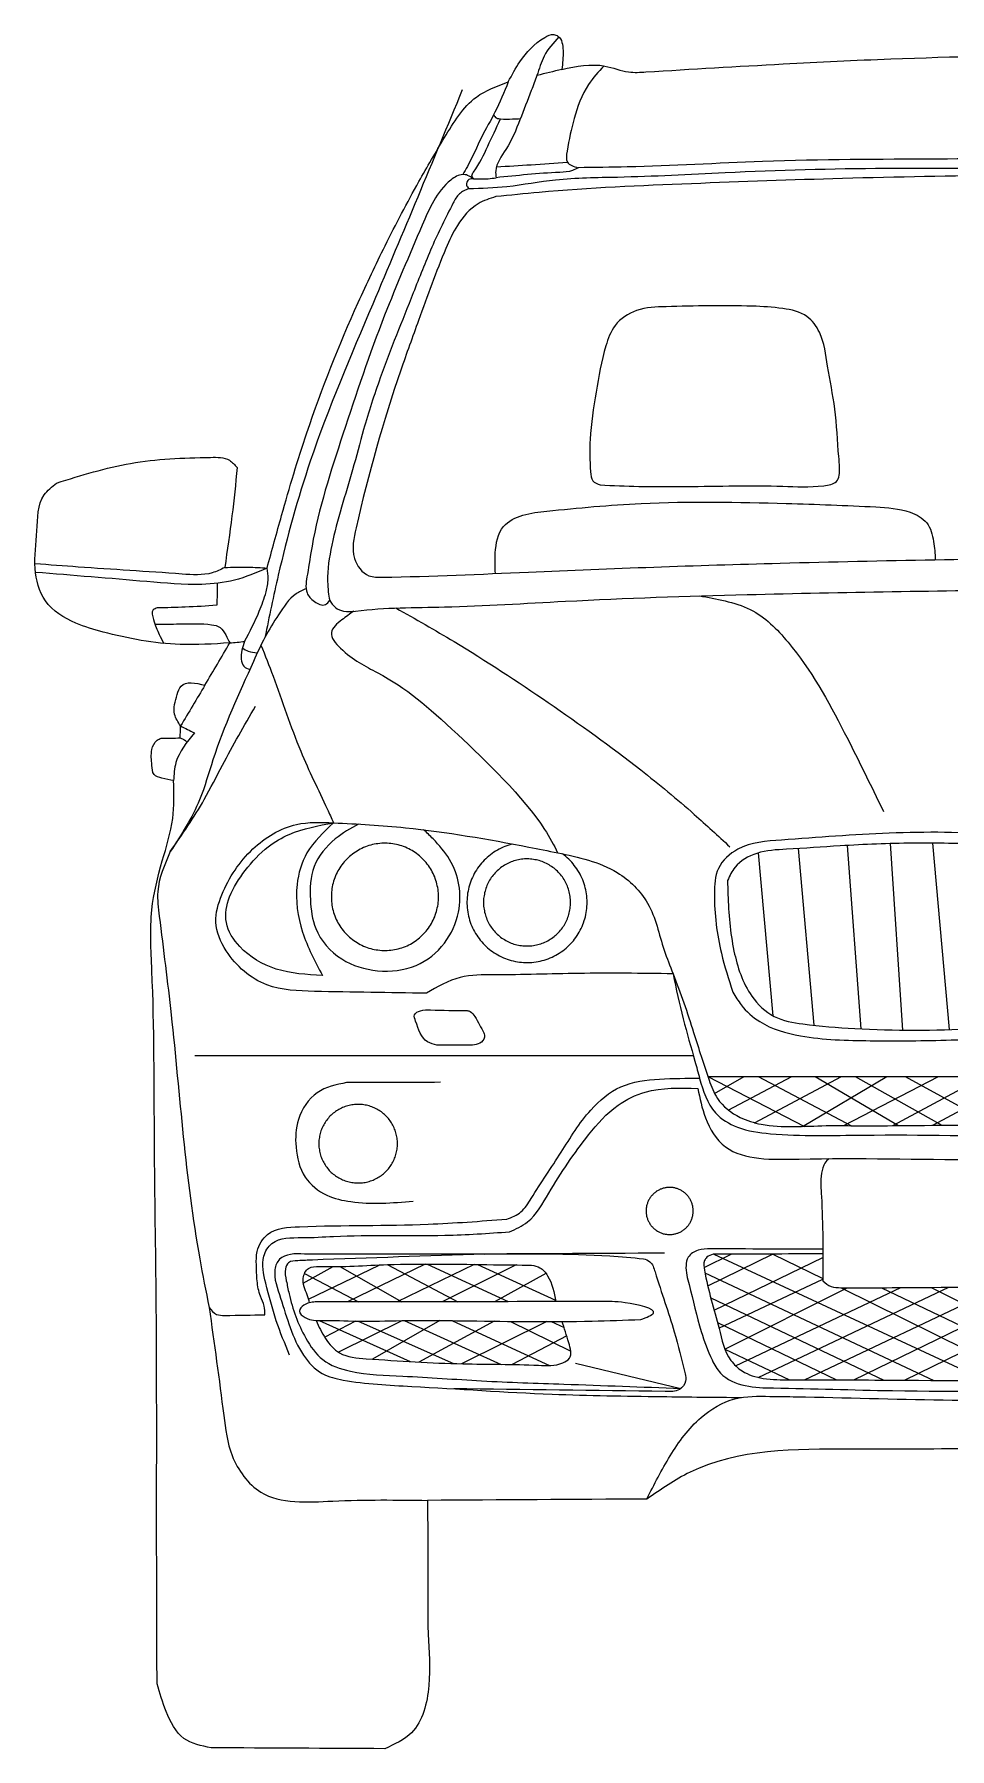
# Model space of a CAD drawing. Header units: millimetres. Extents: x -13123 to 16075, y -1 to 10560.
# Drawn here: x 5867 to 6799, y -1 to 1746 of the extents above; entities that cross this region are included whole.
import ezdxf

# ---------------------------------------------------------------- set-up
doc = ezdxf.new("R2010")
doc.units = ezdxf.units.MM
doc.header["$MEASUREMENT"] = 0
doc.layers.add('inner', color=180, linetype='Continuous')
doc.layers.add('outer', color=200, linetype='Continuous')

msp = doc.modelspace()

# ---------------------------------------------------------------- linework, layer by layer
at = {"layer": 'inner'}
for points in [[(6278.5, 867.2), (6278.5, 869), (6278.4, 870.9), (6278.2, 872.8), (6278, 874.7), (6277.7, 876.6), (6277.3, 878.4), (6276.9, 880.3), (6276.4, 882.1), (6275.8, 883.9), (6275.2, 885.7), (6274.6, 887.5), (6273.8, 889.3), (6273, 891), (6272.2, 892.7), (6271.3, 894.3), (6270.3, 896), (6269.3, 897.5), (6268.2, 899.1), (6267, 900.6), (6265.9, 902.1), (6264.6, 903.5), (6263.3, 904.9), (6262, 906.3), (6260.6, 907.6), (6259.2, 908.8), (6257.7, 910), (6256.2, 911.2), (6254.7, 912.3), (6253.1, 913.3), (6251.5, 914.3), (6249.8, 915.2), (6248.1, 916.1), (6246.4, 916.9), (6244.7, 917.7), (6242.9, 918.4), (6241.1, 919), (6239.3, 919.5), (6237.5, 920.1), (6235.6, 920.5), (6233.8, 920.9), (6231.9, 921.2), (6230, 921.4), (6228.1, 921.6), (6226.2, 921.7), (6224.3, 921.8), (6222.5, 921.8), (6220.6, 921.7), (6218.7, 921.5), (6216.8, 921.3), (6214.9, 921), (6213, 920.7), (6211.2, 920.3), (6209.4, 919.8), (6207.5, 919.3), (6205.7, 918.7), (6204, 918), (6202.2, 917.3), (6200.5, 916.5), (6198.8, 915.7), (6197.1, 914.8), (6195.5, 913.8), (6193.9, 912.8), (6192.3, 911.7), (6190.8, 910.6), (6189.3, 909.4), (6187.8, 908.2), (6186.4, 906.9), (6185.1, 905.6), (6183.8, 904.2), (6182.5, 902.8), (6181.3, 901.4), (6180.1, 899.9), (6179, 898.3), (6178, 896.8), (6177, 895.1), (6176, 893.5), (6175.1, 891.8), (6174.3, 890.1), (6173.6, 888.4), (6172.8, 886.6), (6172.2, 884.8), (6171.6, 883), (6171.1, 881.2), (6170.6, 879.4), (6170.2, 877.5), (6169.9, 875.7), (6169.7, 873.8), (6169.5, 871.9), (6169.3, 870), (6169.3, 868.1), (6169.3, 866.2), (6169.3, 864.3), (6169.5, 862.4), (6169.7, 860.5), (6169.9, 858.7), (6170.2, 856.8), (6170.6, 854.9), (6171.1, 853.1), (6171.6, 851.3), (6172.2, 849.5), (6172.8, 847.7), (6173.6, 845.9), (6174.3, 844.2), (6175.1, 842.5), (6176, 840.8), (6177, 839.2), (6178, 837.6), (6179, 836), (6180.1, 834.4), (6181.3, 832.9), (6182.5, 831.5), (6183.8, 830.1), (6185.1, 828.7), (6186.4, 827.4), (6187.8, 826.1), (6189.3, 824.9), (6190.8, 823.7), (6192.3, 822.6), (6193.9, 821.5), (6195.5, 820.5), (6197.1, 819.5), (6198.8, 818.6), (6200.5, 817.8), (6202.2, 817), (6204, 816.3), (6205.7, 815.6), (6207.5, 815), (6209.4, 814.5), (6211.2, 814), (6213, 813.6), (6214.9, 813.3), (6216.8, 813), (6218.7, 812.8), (6220.6, 812.6), (6222.5, 812.6), (6224.3, 812.5), (6226.2, 812.6), (6228.1, 812.7), (6230, 812.9), (6231.9, 813.1), (6233.8, 813.4), (6235.6, 813.8), (6237.5, 814.3), (6239.3, 814.8), (6241.1, 815.3), (6242.9, 816), (6244.7, 816.6), (6246.4, 817.4), (6248.1, 818.2), (6249.8, 819.1), (6251.5, 820), (6253.1, 821), (6254.7, 822), (6256.2, 823.1), (6257.7, 824.3), (6259.2, 825.5), (6260.6, 826.7), (6262, 828), (6263.3, 829.4), (6264.6, 830.8), (6265.9, 832.2), (6267, 833.7), (6268.2, 835.2), (6269.3, 836.8), (6270.3, 838.4), (6271.3, 840), (6272.2, 841.6), (6273, 843.3), (6273.8, 845.1), (6274.6, 846.8), (6275.2, 848.6), (6275.8, 850.4), (6276.4, 852.2), (6276.9, 854), (6277.3, 855.9), (6277.7, 857.7), (6278, 859.6), (6278.2, 861.5), (6278.4, 863.4), (6278.5, 865.3)], [(6413, 861.4), (6413, 863), (6412.9, 864.5), (6412.8, 866), (6412.6, 867.6), (6412.4, 869.1), (6412.1, 870.6), (6411.7, 872.1), (6411.3, 873.6), (6410.9, 875.1), (6410.4, 876.5), (6409.9, 878), (6409.3, 879.4), (6408.6, 880.8), (6407.9, 882.1), (6407.2, 883.5), (6406.4, 884.8), (6405.5, 886.1), (6404.7, 887.4), (6403.7, 888.6), (6402.8, 889.8), (6401.8, 891), (6400.7, 892.1), (6399.6, 893.2), (6398.5, 894.2), (6397.4, 895.3), (6396.2, 896.2), (6395, 897.2), (6393.7, 898.1), (6392.4, 898.9), (6391.1, 899.7), (6389.8, 900.5), (6388.4, 901.2), (6387, 901.8), (6385.6, 902.4), (6384.2, 903), (6382.7, 903.5), (6381.2, 904), (6379.7, 904.4), (6378.3, 904.7), (6376.7, 905), (6375.2, 905.3), (6373.7, 905.5), (6372.2, 905.6), (6370.6, 905.7), (6369.1, 905.8), (6367.6, 905.8), (6366, 905.7), (6364.5, 905.6), (6363, 905.4), (6361.4, 905.2), (6359.9, 904.9), (6358.4, 904.6), (6356.9, 904.2), (6355.4, 903.7), (6354, 903.3), (6352.5, 902.7), (6351.1, 902.1), (6349.7, 901.5), (6348.3, 900.8), (6347, 900.1), (6345.7, 899.3), (6344.4, 898.5), (6343.1, 897.6), (6341.8, 896.7), (6340.6, 895.7), (6339.5, 894.8), (6338.3, 893.7), (6337.2, 892.6), (6336.2, 891.5), (6335.1, 890.4), (6334.1, 889.2), (6333.2, 888), (6332.3, 886.7), (6331.4, 885.5), (6330.6, 884.2), (6329.9, 882.8), (6329.2, 881.5), (6328.5, 880.1), (6327.9, 878.7), (6327.3, 877.2), (6326.8, 875.8), (6326.3, 874.3), (6325.9, 872.8), (6325.5, 871.3), (6325.2, 869.8), (6324.9, 868.3), (6324.7, 866.8), (6324.5, 865.3), (6324.4, 863.7), (6324.4, 862.2), (6324.4, 860.7), (6324.4, 859.1), (6324.5, 857.6), (6324.7, 856.1), (6324.9, 854.5), (6325.2, 853), (6325.5, 851.5), (6325.9, 850), (6326.3, 848.5), (6326.8, 847.1), (6327.3, 845.6), (6327.9, 844.2), (6328.5, 842.8), (6329.2, 841.4), (6329.9, 840), (6330.6, 838.7), (6331.4, 837.4), (6332.3, 836.1), (6333.2, 834.9), (6334.1, 833.7), (6335.1, 832.5), (6336.2, 831.3), (6337.2, 830.2), (6338.3, 829.1), (6339.5, 828.1), (6340.6, 827.1), (6341.8, 826.2), (6343.1, 825.2), (6344.4, 824.4), (6345.7, 823.6), (6347, 822.8), (6348.3, 822), (6349.7, 821.4), (6351.1, 820.7), (6352.5, 820.1), (6354, 819.6), (6355.4, 819.1), (6356.9, 818.7), (6358.4, 818.3), (6359.9, 818), (6361.4, 817.7), (6363, 817.5), (6364.5, 817.3), (6366, 817.2), (6367.6, 817.1), (6369.1, 817.1), (6370.6, 817.1), (6372.2, 817.2), (6373.7, 817.4), (6375.2, 817.6), (6376.7, 817.8), (6378.3, 818.1), (6379.7, 818.5), (6381.2, 818.9), (6382.7, 819.4), (6384.2, 819.9), (6385.6, 820.4), (6387, 821), (6388.4, 821.7), (6389.8, 822.4), (6391.1, 823.2), (6392.4, 824), (6393.7, 824.8), (6395, 825.7), (6396.2, 826.6), (6397.4, 827.6), (6398.5, 828.6), (6399.6, 829.7), (6400.7, 830.8), (6401.8, 831.9), (6402.8, 833.1), (6403.7, 834.3), (6404.7, 835.5), (6405.5, 836.8), (6406.4, 838), (6407.2, 839.4), (6407.9, 840.7), (6408.6, 842.1), (6409.3, 843.5), (6409.9, 844.9), (6410.4, 846.3), (6410.9, 847.8), (6411.3, 849.3), (6411.7, 850.8), (6412.1, 852.3), (6412.4, 853.8), (6412.6, 855.3), (6412.8, 856.8), (6412.9, 858.4), (6413, 859.9)], [(6236.7, 615.7), (6236.6, 617.1), (6236.6, 618.5), (6236.4, 619.9), (6236.3, 621.2), (6236.1, 622.6), (6235.8, 624), (6235.5, 625.3), (6235.1, 626.7), (6234.7, 628), (6234.3, 629.3), (6233.8, 630.6), (6233.2, 631.9), (6232.7, 633.2), (6232, 634.4), (6231.4, 635.6), (6230.6, 636.8), (6229.9, 638), (6229.1, 639.1), (6228.3, 640.2), (6227.4, 641.3), (6226.5, 642.4), (6225.5, 643.4), (6224.6, 644.4), (6223.6, 645.3), (6222.5, 646.2), (6221.4, 647.1), (6220.3, 648), (6219.2, 648.8), (6218, 649.5), (6216.8, 650.3), (6215.6, 650.9), (6214.4, 651.6), (6213.1, 652.2), (6211.9, 652.7), (6210.6, 653.2), (6209.3, 653.7), (6207.9, 654.1), (6206.6, 654.5), (6205.2, 654.8), (6203.9, 655.1), (6202.5, 655.3), (6201.1, 655.5), (6199.7, 655.6), (6198.4, 655.7), (6197, 655.7), (6195.6, 655.7), (6194.2, 655.7), (6192.8, 655.6), (6191.4, 655.4), (6190.1, 655.2), (6188.7, 654.9), (6187.3, 654.6), (6186, 654.3), (6184.6, 653.9), (6183.3, 653.5), (6182, 653), (6180.7, 652.5), (6179.5, 651.9), (6178.2, 651.3), (6177, 650.6), (6175.8, 649.9), (6174.6, 649.2), (6173.5, 648.4), (6172.4, 647.6), (6171.3, 646.7), (6170.2, 645.8), (6169.2, 644.9), (6168.2, 643.9), (6167.2, 642.9), (6166.3, 641.8), (6165.4, 640.8), (6164.6, 639.7), (6163.7, 638.6), (6163, 637.4), (6162.2, 636.2), (6161.5, 635), (6160.9, 633.8), (6160.3, 632.5), (6159.7, 631.3), (6159.2, 630), (6158.7, 628.7), (6158.3, 627.3), (6157.9, 626), (6157.6, 624.7), (6157.3, 623.3), (6157.1, 621.9), (6156.9, 620.5), (6156.7, 619.2), (6156.6, 617.8), (6156.6, 616.4), (6156.6, 615), (6156.6, 613.6), (6156.7, 612.2), (6156.9, 610.8), (6157.1, 609.5), (6157.3, 608.1), (6157.6, 606.7), (6157.9, 605.4), (6158.3, 604.1), (6158.7, 602.7), (6159.2, 601.4), (6159.7, 600.1), (6160.3, 598.9), (6160.9, 597.6), (6161.5, 596.4), (6162.2, 595.2), (6163, 594), (6163.7, 592.8), (6164.6, 591.7), (6165.4, 590.6), (6166.3, 589.5), (6167.2, 588.5), (6168.2, 587.5), (6169.2, 586.5), (6170.2, 585.6), (6171.3, 584.7), (6172.4, 583.8), (6173.5, 583), (6174.6, 582.2), (6175.8, 581.5), (6177, 580.8), (6178.2, 580.1), (6179.5, 579.5), (6180.7, 578.9), (6182, 578.4), (6183.3, 577.9), (6184.6, 577.5), (6186, 577.1), (6187.3, 576.8), (6188.7, 576.5), (6190.1, 576.2), (6191.4, 576), (6192.8, 575.8), (6194.2, 575.7), (6195.6, 575.7), (6197, 575.7), (6198.4, 575.7), (6199.7, 575.8), (6201.1, 575.9), (6202.5, 576.1), (6203.9, 576.3), (6205.2, 576.6), (6206.6, 576.9), (6207.9, 577.3), (6209.3, 577.7), (6210.6, 578.2), (6211.9, 578.7), (6213.1, 579.2), (6214.4, 579.8), (6215.6, 580.5), (6216.8, 581.1), (6218, 581.9), (6219.2, 582.6), (6220.3, 583.4), (6221.4, 584.3), (6222.5, 585.1), (6223.6, 586.1), (6224.6, 587), (6225.5, 588), (6226.5, 589), (6227.4, 590.1), (6228.3, 591.2), (6229.1, 592.3), (6229.9, 593.4), (6230.6, 594.6), (6231.4, 595.8), (6232, 597), (6232.7, 598.2), (6233.2, 599.5), (6233.8, 600.8), (6234.3, 602.1), (6234.7, 603.4), (6235.1, 604.7), (6235.5, 606.1), (6235.8, 607.4), (6236.1, 608.8), (6236.3, 610.2), (6236.4, 611.5), (6236.6, 612.9), (6236.6, 614.3)], [(6538, 547.1), (6538, 548), (6538, 548.8), (6537.9, 549.6), (6537.8, 550.5), (6537.7, 551.3), (6537.5, 552.1), (6537.3, 552.9), (6537.1, 553.7), (6536.9, 554.5), (6536.6, 555.3), (6536.3, 556.1), (6536, 556.9), (6535.6, 557.6), (6535.2, 558.4), (6534.8, 559.1), (6534.4, 559.8), (6534, 560.5), (6533.5, 561.2), (6533, 561.9), (6532.5, 562.5), (6531.9, 563.1), (6531.4, 563.7), (6530.8, 564.3), (6530.2, 564.9), (6529.5, 565.5), (6528.9, 566), (6528.2, 566.5), (6527.5, 567), (6526.9, 567.4), (6526.1, 567.9), (6525.4, 568.3), (6524.7, 568.7), (6523.9, 569), (6523.2, 569.3), (6522.4, 569.6), (6521.6, 569.9), (6520.8, 570.2), (6520, 570.4), (6519.2, 570.6), (6518.4, 570.7), (6517.5, 570.9), (6516.7, 571), (6515.9, 571.1), (6515.1, 571.1), (6514.2, 571.1), (6513.4, 571.1), (6512.6, 571.1), (6511.7, 571), (6510.9, 570.9), (6510.1, 570.8), (6509.3, 570.7), (6508.4, 570.5), (6507.6, 570.3), (6506.8, 570), (6506.1, 569.8), (6505.3, 569.5), (6504.5, 569.2), (6503.7, 568.8), (6503, 568.5), (6502.3, 568.1), (6501.5, 567.6), (6500.8, 567.2), (6500.2, 566.7), (6499.5, 566.2), (6498.8, 565.7), (6498.2, 565.2), (6497.6, 564.6), (6497, 564), (6496.4, 563.4), (6495.8, 562.8), (6495.3, 562.2), (6494.8, 561.5), (6494.3, 560.8), (6493.9, 560.2), (6493.4, 559.4), (6493, 558.7), (6492.6, 558), (6492.2, 557.2), (6491.9, 556.5), (6491.6, 555.7), (6491.3, 554.9), (6491.1, 554.1), (6490.8, 553.3), (6490.6, 552.5), (6490.5, 551.7), (6490.3, 550.9), (6490.2, 550.1), (6490.1, 549.2), (6490.1, 548.4), (6490, 547.6), (6490, 546.7), (6490.1, 545.9), (6490.1, 545.1), (6490.2, 544.2), (6490.3, 543.4), (6490.5, 542.6), (6490.6, 541.8), (6490.8, 541), (6491.1, 540.2), (6491.3, 539.4), (6491.6, 538.6), (6491.9, 537.8), (6492.2, 537.1), (6492.6, 536.3), (6493, 535.6), (6493.4, 534.9), (6493.9, 534.1), (6494.3, 533.5), (6494.8, 532.8), (6495.3, 532.1), (6495.8, 531.5), (6496.4, 530.9), (6497, 530.3), (6497.6, 529.7), (6498.2, 529.1), (6498.8, 528.6), (6499.5, 528.1), (6500.2, 527.6), (6500.8, 527.1), (6501.5, 526.6), (6502.3, 526.2), (6503, 525.8), (6503.7, 525.5), (6504.5, 525.1), (6505.3, 524.8), (6506.1, 524.5), (6506.8, 524.2), (6507.6, 524), (6508.4, 523.8), (6509.3, 523.6), (6510.1, 523.5), (6510.9, 523.4), (6511.7, 523.3), (6512.6, 523.2), (6513.4, 523.2), (6514.2, 523.2), (6515.1, 523.2), (6515.9, 523.2), (6516.7, 523.3), (6517.5, 523.4), (6518.4, 523.5), (6519.2, 523.7), (6520, 523.9), (6520.8, 524.1), (6521.6, 524.4), (6522.4, 524.7), (6523.2, 525), (6523.9, 525.3), (6524.7, 525.6), (6525.4, 526), (6526.1, 526.4), (6526.9, 526.9), (6527.5, 527.3), (6528.2, 527.8), (6528.9, 528.3), (6529.5, 528.8), (6530.2, 529.4), (6530.8, 530), (6531.4, 530.6), (6531.9, 531.2), (6532.5, 531.8), (6533, 532.4), (6533.5, 533.1), (6534, 533.8), (6534.4, 534.5), (6534.8, 535.2), (6535.2, 535.9), (6535.6, 536.7), (6536, 537.4), (6536.3, 538.2), (6536.6, 539), (6536.9, 539.8), (6537.1, 540.6), (6537.3, 541.4), (6537.5, 542.2), (6537.7, 543), (6537.8, 543.8), (6537.9, 544.7), (6538, 545.5), (6538, 546.3)]]:
    msp.add_lwpolyline(points, close=True, dxfattribs=at)
for points in [[(6354.3, 920.9), (6352.3, 920.4), (6350.2, 919.8), (6348.2, 919.1), (6346.2, 918.4), (6344.3, 917.6), (6342.3, 916.7), (6340.4, 915.7), (6338.6, 914.7), (6336.7, 913.6), (6334.9, 912.5), (6333.2, 911.3), (6331.5, 910), (6329.8, 908.7), (6328.2, 907.3), (6326.6, 905.9), (6325.1, 904.4), (6323.6, 902.9), (6322.2, 901.3), (6320.9, 899.6), (6319.6, 897.9), (6318.3, 896.2), (6317.2, 894.4), (6316, 892.6), (6315, 890.8), (6314, 888.9), (6313.1, 887), (6312.2, 885), (6311.4, 883.1), (6310.7, 881.1), (6310.1, 879), (6309.5, 877), (6309, 874.9), (6308.6, 872.9), (6308.2, 870.8), (6307.9, 868.7), (6307.7, 866.5), (6307.6, 864.4), (6307.5, 862.3), (6307.5, 860.2), (6307.6, 858), (6307.7, 855.9), (6308, 853.8), (6308.3, 851.7), (6308.6, 849.6), (6309.1, 847.5), (6309.6, 845.5), (6310.2, 843.4), (6310.9, 841.4), (6311.6, 839.4), (6312.4, 837.4), (6313.3, 835.5), (6314.2, 833.6), (6315.2, 831.7), (6316.2, 829.9), (6317.4, 828.1), (6318.6, 826.3), (6319.8, 824.6), (6321.1, 822.9), (6322.5, 821.3), (6323.9, 819.7), (6325.4, 818.2), (6326.9, 816.7), (6328.5, 815.3), (6330.1, 813.9), (6331.8, 812.6), (6333.5, 811.3), (6335.3, 810.2), (6337.1, 809), (6338.9, 808), (6340.8, 807), (6342.7, 806), (6344.6, 805.1), (6346.6, 804.3), (6348.6, 803.6), (6350.6, 803), (6352.7, 802.4), (6354.7, 801.8), (6356.8, 801.4), (6358.9, 801), (6361, 800.7), (6363.1, 800.5), (6365.2, 800.3), (6367.3, 800.2), (6369.5, 800.2), (6371.6, 800.3), (6373.7, 800.4), (6375.8, 800.6), (6377.9, 800.9), (6380, 801.3), (6382.1, 801.7), (6384.2, 802.2), (6386.2, 802.8), (6388.2, 803.4), (6390.3, 804.1), (6392.2, 804.9), (6394.2, 805.8), (6396.1, 806.7), (6398, 807.7), (6399.8, 808.7), (6401.6, 809.8), (6403.4, 811), (6405.1, 812.2), (6406.8, 813.5), (6408.5, 814.9), (6410.1, 816.3), (6411.6, 817.8), (6413.1, 819.3), (6414.5, 820.8), (6415.9, 822.5), (6417.2, 824.1), (6418.5, 825.8), (6419.7, 827.6), (6420.9, 829.4), (6421.9, 831.2), (6423, 833.1), (6423.9, 835), (6424.8, 836.9), (6425.6, 838.9), (6426.4, 840.8), (6427, 842.9), (6427.6, 844.9), (6428.2, 846.9), (6428.7, 849), (6429, 851.1), (6429.4, 853.2), (6429.6, 855.3), (6429.8, 857.4), (6429.9, 859.6), (6429.9, 861.7), (6429.9, 863.8), (6429.8, 865.9), (6429.6, 868.1), (6429.3, 870.2), (6429, 872.3), (6428.5, 874.3), (6428.1, 876.4), (6427.5, 878.5), (6426.9, 880.5), (6426.2, 882.5), (6425.4, 884.5), (6424.6, 886.4), (6423.7, 888.4), (6422.7, 890.3), (6421.7, 892.1), (6420.6, 893.9), (6419.4, 895.7), (6418.2, 897.5), (6416.9, 899.2), (6415.6, 900.8), (6414.2, 902.4), (6412.7, 904), (6411.2, 905.5), (6409.7, 906.9), (6408.1, 908.3), (6406.4, 909.6), (6404.7, 910.9)], [(6603.4, 922.4), (6603.4, 922.4)], [(6604.3, 911.9), (6619.3, 746)], [(6645.1, 916.4), (6660.9, 736.3)], [(6695.1, 919.5), (6708.8, 732.7)], [(6738.6, 921.4), (6751.3, 731.4)], [(6782, 921.8), (6798.9, 732)], [(6030.3, 705.4), (6538.3, 705.4)], [(6552.9, 684.3), (6651.5, 633.3)], [(6552.9, 684.3), (6941.3, 684.3)], [(6559.8, 666.8), (6590, 684.3)], [(6573.8, 650), (6638.6, 684.3)], [(6600.6, 637), (6689.1, 684.3)], [(6604.3, 684.3), (6699.3, 634)], [(6649.5, 633.3), (6735.4, 684.3)], [(6662.3, 684.3), (6747.4, 634.1)], [(6691.7, 634.1), (6787.9, 684.3)], [(6703.2, 684.3), (6791.4, 634.5)], [(6741.5, 634.1), (6834.5, 684.3)], [(6753.9, 684.3), (6843.9, 634.8)], [(6782.2, 634.4), (6874.9, 684.3)], [(6140.7, 473.7), (6171, 490.5)], [(6146.1, 457.4), (6218.1, 492.1)], [(6177.9, 490.6), (6241.2, 454.7)], [(6265, 493.1), (6185.9, 454.6)], [(6226.7, 492.4), (6298.3, 454.7)], [(6314.7, 492.7), (6236.2, 454.7)], [(6267.1, 493.1), (6349.5, 454.8)], [(6357.6, 492.2), (6282.3, 454.7)], [(6318.4, 492.7), (6397.8, 456.4)], [(6549.1, 489.7), (6576.7, 503.3)], [(6552.8, 471), (6619, 503.3)], [(6558.9, 503.2), (6836.2, 374.4)], [(6559.4, 446.1), (6670.2, 499.8)], [(6619.3, 503.3), (6670.1, 478.2)], [(6142, 483.5), (6197.1, 454.7)], [(6388, 483.6), (6336.3, 454.8)], [(6550, 484.1), (6783.1, 374.6)], [(6564.3, 427.7), (6670.1, 477.6)], [(6555.9, 458.7), (6732.2, 374.9)], [(6570.4, 406.3), (6694.8, 468.9)], [(6581.2, 389.4), (6749.7, 469.1)], [(6604.4, 377.6), (6798.7, 469.4)], [(6651.6, 375.3), (6850.9, 469.5)], [(6688.7, 469), (6880.3, 374.2)], [(6701.8, 375.1), (6896, 469.4)], [(6730, 468.9), (6928.5, 374.2)], [(6753.2, 374.8), (6941.3, 466.4)], [(6780.6, 469.3), (6941.3, 388.9)], [(6157, 435.7), (6249.6, 393.7)], [(6193.9, 435), (6162.5, 418.5)], [(6241.2, 435.4), (6176.5, 403.3)], [(6196.5, 435), (6293.8, 391.7)], [(6279.7, 435.5), (6211.3, 396.2)], [(6243.6, 435.5), (6342.5, 390.9)], [(6335.2, 434.9), (6258.5, 393.2)], [(6292.8, 435.4), (6391.7, 389.7)], [(6389, 434.5), (6301.8, 391.5)], [(6351.8, 434.7), (6413.2, 404.5)], [(6409.1, 419.8), (6353.7, 390.8)], [(6393.2, 434.5), (6406.5, 428.3)], [(6562.9, 433.4), (6684.2, 375.2)], [(6570.4, 406.4), (6636, 375.3)], [(6418, 392.2), (6525.5, 366.4)]]:
    msp.add_lwpolyline(points, dxfattribs=at)
for points, knots in [([(6401.2, 1743.1), (6395.4, 1737.1), (6385.2, 1725.5), (6379.7, 1705.2), (6371.1, 1683.8), (6361.5, 1658.2), (6350.2, 1631), (6335.8, 1612.6), (6336.8, 1602), (6337.1, 1599.7)], [5.928672, 5.928672, 5.928672, 5.928672, 30.553969, 51.664532, 67.960877, 99.985652, 133.374823, 157.648487, 164.660049, 164.660049, 164.660049, 164.660049]), ([(6447.2, 1713.6), (6441.6, 1707.6), (6427.2, 1692.3), (6416.1, 1660.5), (6410.9, 1635.7), (6407.5, 1613.6), (6416.2, 1611.2), (6420.7, 1609.9)], [0, 0, 0, 0, 24.839273, 62.519304, 96.461026, 107.631759, 119.858779, 119.858779, 119.858779, 119.858779]), ([(6349.6, 1697.3), (6345.3, 1686.8), (6337.5, 1667.6), (6321.1, 1640.1), (6312.1, 1618), (6304.8, 1605.7), (6303.2, 1603)], [0, 0, 0, 0, 33.845725, 62.306495, 95.704172, 105.229881, 105.229881, 105.229881, 105.229881]), ([(6302.7, 1689.1), (6272.5, 1616.4), (6220.3, 1490.6), (6150.3, 1328.4), (6118.5, 1213.1), (6106, 1152.6), (6101.6, 1131.5)], [0, 0, 0, 0, 236.420414, 408.639509, 529.295878, 594.097389, 594.097389, 594.097389, 594.097389]), ([(6314.1, 1598.7), (6313.4, 1599.8), (6311.7, 1602), (6320.2, 1613.3), (6328.6, 1631.6), (6337.3, 1650.2), (6341.7, 1659.6)], [0, 0, 0, 0, 3.43032, 7.464642, 37.388118, 68.174072, 68.174072, 68.174072, 68.174072]), ([(6334.7, 1663.9), (6335.3, 1662.4), (6337, 1660.2), (6344.5, 1659.1), (6352.5, 1659.5), (6359.2, 1659.8), (6362, 1659.9)], [7.398991, 7.398991, 7.398991, 7.398991, 12.244038, 16.565654, 28.658359, 36.839945, 36.839945, 36.839945, 36.839945]), ([(6309.4, 1588.7), (6322.4, 1589.1), (6352, 1590.1), (6402, 1599.9), (6476.6, 1600), (6588.4, 1606.5), (6730.3, 1610.5), (6835.6, 1609.2), (6886.4, 1608.6)], [0, 0, 0, 0, 38.994457, 88.89938, 152.196925, 262.048319, 425.274496, 577.788862, 577.788862, 577.788862, 577.788862]), ([(6420.7, 1609.9), (6418.9, 1608.9), (6413.2, 1605.6), (6384.2, 1604.6), (6358.5, 1601.9), (6337.1, 1599.7)], [0, 0, 0, 0, 6.336205, 19.595037, 84.715467, 84.715467, 84.715467, 84.715467]), ([(6337.5, 1610.9), (6349.3, 1611.5), (6373.4, 1612.9), (6397.5, 1614.6), (6409.8, 1615.6)], [7.22736, 7.22736, 7.22736, 7.22736, 42.668513, 79.675957, 79.675957, 79.675957, 79.675957]), ([(6941.3, 1619.6), (6890.1, 1619.3), (6779.2, 1618.5), (6622.3, 1618.2), (6500.1, 1610.7), (6437.5, 1610.1), (6420.7, 1609.9)], [10.271212, 10.271212, 10.271212, 10.271212, 163.927856, 342.962835, 480.853024, 531.002412, 531.002412, 531.002412, 531.002412]), ([(6314.1, 1598.7), (6312.2, 1600), (6308.9, 1602.3), (6300.4, 1603.8), (6278.1, 1589.6), (6255.9, 1537), (6218.6, 1451.3), (6182.1, 1342.2), (6153.2, 1253.1), (6145.8, 1199.7), (6141.6, 1178.2), (6151.1, 1167.5), (6162.4, 1162.3), (6166.4, 1167.4), (6167.8, 1169.2)], [0, 0, 0, 0, 6.798453, 11.886215, 25.116984, 79.78307, 179.066118, 307.514232, 425.706758, 454.885267, 473.765243, 485.38091, 496.990106, 503.287096, 503.287096, 503.287096, 503.287096]), ([(6314.1, 1598.7), (6312.4, 1598.7), (6308.6, 1598.7), (6305.7, 1592.4), (6308.3, 1589.7), (6309.4, 1588.7)], [0, 0, 0, 0, 4.763136, 11.000694, 15.236002, 15.236002, 15.236002, 15.236002]), ([(6314.1, 1598.7), (6319.2, 1598.5), (6326.9, 1598.2), (6334.5, 1599.3), (6337.1, 1599.7)], [0, 0, 0, 0, 15.119246, 23.030155, 23.030155, 23.030155, 23.030155]), ([(6857.7, 1602.3), (6801.8, 1601.4), (6694.6, 1599.5), (6535.7, 1593.7), (6417.8, 1588.8), (6351.5, 1581.9), (6336.8, 1580.4)], [0, 0, 0, 0, 167.586402, 321.628917, 476.990175, 521.471367, 521.471367, 521.471367, 521.471367]), ([(6309.4, 1588.7), (6305.9, 1587.1), (6298.9, 1584.1), (6287.1, 1562.1), (6271.1, 1529.3), (6247.7, 1469), (6222.6, 1407.9), (6202.8, 1347.4), (6188.3, 1290), (6171.2, 1239.7), (6164.7, 1197.2), (6166, 1178.4), (6167.3, 1165.8), (6179.8, 1156.4), (6220.3, 1162), (6295.3, 1161.5), (6428.4, 1170.1), (6629.7, 1176.7), (6807.6, 1179.1), (6923.7, 1181), (6941.3, 1181.3)], [0, 0, 0, 0, 11.070609, 22.08312, 72.257853, 122.526677, 215.28527, 270.678825, 313.319691, 392.786436, 430.132978, 440.724423, 449.481715, 467.386526, 479.494427, 570.255606, 693.662879, 878.844075, 1174.518109, 1227.34361, 1227.34361, 1227.34361, 1227.34361]), ([(6336.8, 1580.4), (6330.6, 1578.4), (6314.6, 1573.3), (6297.2, 1552.9), (6278.9, 1512), (6261, 1462.1), (6226.8, 1368.1), (6204.5, 1288.8), (6188.1, 1214.4), (6203.8, 1192.6), (6268.1, 1193.2), (6404.6, 1200), (6646.4, 1208.5), (6836.6, 1211.6), (6941.3, 1213.2)], [0, 0, 0, 0, 19.283866, 49.826756, 75.984848, 154.480648, 208.423357, 375.386982, 406.47981, 429.434728, 443.063455, 592.121928, 848.708177, 1163.498406, 1163.498406, 1163.498406, 1163.498406]), ([(6443.2, 1286.7), (6440.3, 1287.8), (6434.4, 1290.2), (6432.6, 1308.9), (6432.1, 1337.9), (6439, 1381.5), (6445.8, 1420.2), (6456.9, 1451.7), (6481, 1467.5), (6529.8, 1468.9), (6579.6, 1470), (6627.4, 1467.5), (6654.1, 1461.8), (6671.1, 1438.3), (6674.8, 1404.6), (6683.9, 1363), (6685.1, 1327.5), (6687.6, 1303.7), (6686.6, 1288.1), (6660.3, 1284), (6611.8, 1286.8), (6547.4, 1285), (6485.5, 1284.9), (6456.3, 1286.1), (6443.2, 1286.7)], [0, 0, 0, 0, 8.531654, 17.819432, 51.035423, 99.474769, 147.581444, 170.392375, 197.074364, 227.364015, 315.267603, 346.464587, 372.384541, 392.900102, 428.400583, 472.651455, 521.212365, 532.670236, 546.934086, 560.571241, 602.318881, 701.007658, 749.032124, 788.548423, 788.548423, 788.548423, 788.548423]), ([(6336.5, 1196.5), (6336.1, 1203.4), (6335.7, 1219.6), (6340.3, 1245.7), (6365.1, 1257.5), (6412.5, 1262.6), (6502.2, 1270.9), (6614.1, 1268.7), (6705.5, 1265.6), (6754.3, 1262.5), (6778.3, 1249.9), (6783.5, 1229.7), (6784.5, 1216.7), (6784.6, 1210.6)], [6.426469, 6.426469, 6.426469, 6.426469, 27.28519, 55.401536, 78.406865, 103.179035, 199.548518, 347.354164, 438.807426, 473.99177, 494.081083, 514.357302, 532.826682, 532.826682, 532.826682, 532.826682]), ([(6060.6, 1202.6), (6056.5, 1200.5), (6043, 1194), (5991.2, 1198), (5931.9, 1201.5), (5882, 1205.3), (5867.3, 1206.5)], [0, 0, 0, 0, 13.795713, 44.608468, 150.662589, 194.958915, 194.958915, 194.958915, 194.958915]), ([(6103.8, 1202.1), (6092.9, 1197.4), (6071.6, 1188.2), (6029.7, 1183.9), (5962.1, 1190.1), (5905.7, 1194.6), (5867.8, 1197.6)], [0, 0, 0, 0, 35.531013, 68.960439, 124.997435, 238.880079, 238.880079, 238.880079, 238.880079]), ([(6080.9, 1127.3), (6086.2, 1137.4), (6094.8, 1153.7), (6102.4, 1175.2), (6105.7, 1190.3), (6104.4, 1198.4), (6103.8, 1202.1)], [0, 0, 0, 0, 34.219332, 55.188551, 68.582537, 79.762222, 79.762222, 79.762222, 79.762222]), ([(6143.6, 1181), (6139.9, 1179.5), (6128.1, 1174), (6115.4, 1154.6), (6101, 1131.8), (6079, 1082.1), (6053.7, 1028.3), (6035.2, 959.5), (6016.3, 930.4), (6005.2, 913.3)], [7.964182, 7.964182, 7.964182, 7.964182, 19.546463, 47.233879, 74.224724, 101.282192, 209.828942, 252.673055, 313.299833, 313.299833, 313.299833, 313.299833]), ([(6544.4, 1173.7), (6553.1, 1172.4), (6570.7, 1169), (6604.7, 1159.1), (6649.9, 1113.1), (6690, 1040.6), (6718.8, 981.1), (6731.9, 954.1)], [59.431652, 59.431652, 59.431652, 59.431652, 85.967001, 113.078873, 164.063129, 272.328343, 362.228628, 362.228628, 362.228628, 362.228628]), ([(5991.9, 1161.5), (5990.3, 1161), (5985.2, 1159.4), (5988.9, 1146.4), (5992.9, 1136.2), (5996.8, 1128.4), (5998.5, 1125.3)], [0, 0, 0, 0, 4.520373, 14.618528, 30.705816, 41.126761, 41.126761, 41.126761, 41.126761]), ([(6052.6, 1164.1), (6041.9, 1163.4), (6021.7, 1162), (6001.4, 1161.7), (5991.9, 1161.5)], [0, 0, 0, 0, 32.170116, 60.80447, 60.80447, 60.80447, 60.80447]), ([(6192.1, 1158), (6188.2, 1155.4), (6179.5, 1149.1), (6164.2, 1136.5), (6186, 1110.6), (6239.3, 1085.5), (6283.9, 1047), (6374.2, 960.2), (6396, 920), (6399.9, 911.9)], [18.642958, 18.642958, 18.642958, 18.642958, 32.756874, 49.479378, 67.839532, 114.596921, 237.839696, 348.648069, 375.451011, 375.451011, 375.451011, 375.451011]), ([(6235.1, 1161.4), (6255, 1150.2), (6307.9, 1120), (6391.4, 1065.3), (6473.2, 1006.6), (6534, 956.4), (6563.4, 929.3), (6575.3, 918.2)], [24.655333, 24.655333, 24.655333, 24.655333, 93.077929, 207.428455, 323.948242, 394.936424, 443.844474, 443.844474, 443.844474, 443.844474]), ([(5989.6, 1145), (5997.9, 1145), (6017.1, 1145), (6040.2, 1146), (6058.8, 1142.3), (6063.7, 1130), (6065.8, 1126), (6065.8, 1126)], [17.954141, 17.954141, 17.954141, 17.954141, 42.824604, 75.55093, 85.183624, 102.589015, 102.811685, 102.811685, 102.811685, 102.811685]), ([(6080.9, 1127.3), (6078.8, 1121.4), (6076, 1113.1), (6079.3, 1101.2), (6084, 1099.6), (6086.4, 1099.1)], [0, 0, 0, 0, 18.472146, 26.112378, 33.109943, 33.109943, 33.109943, 33.109943]), ([(6078.7, 1120.5), (6080.6, 1119.4), (6085.3, 1116.7), (6090.6, 1116), (6093.9, 1115.6)], [2.882313, 2.882313, 2.882313, 2.882313, 9.438745, 19.003867, 19.003867, 19.003867, 19.003867]), ([(6097.6, 1123.6), (6101.8, 1113.1), (6115.9, 1077.3), (6134.2, 1020), (6158.3, 971.6), (6169.4, 947.3), (6171.6, 942.6)], [7.89299, 7.89299, 7.89299, 7.89299, 41.721789, 123.299, 188.09779, 203.59004, 203.59004, 203.59004, 203.59004]), ([(6005.2, 913.3), (6017.3, 930.7), (6036.9, 958.9), (6062.4, 1010.2), (6080.5, 1041.5), (6092.1, 1061.3)], [0, 0, 0, 0, 63.415264, 102.879532, 171.78264, 171.78264, 171.78264, 171.78264]), ([(6029.8, 1034.1), (6021.9, 1024.6), (6010, 1010.1), (6008.9, 991.8), (6008.6, 985.5)], [0, 0, 0, 0, 35.643889, 54.156596, 54.156596, 54.156596, 54.156596]), ([(6015.3, 1029), (6016.9, 1028.3), (6019.6, 1027.3), (6021.5, 1025.4), (6022.1, 1024.5)], [0, 0, 0, 0, 5.069167, 8.314354, 8.314354, 8.314354, 8.314354]), ([(6266.2, 769), (6228.5, 769.5), (6174.6, 770.1), (6100.1, 772.3), (6064, 803.9), (6048, 840.5), (6059.9, 879), (6084.8, 917.3), (6128.7, 944.2), (6183.7, 942.2), (6262.6, 937.5), (6338.9, 924.2), (6410.9, 909.8), (6457.1, 899.9), (6497.1, 860.8), (6504.8, 820.3), (6522.4, 777.3), (6537.7, 732.9), (6550.4, 690.1), (6562.6, 657.9), (6583, 642), (6621.3, 630.6), (6659.9, 634.5), (6730.2, 633.6), (6819.6, 635.3), (6900.4, 634.6), (6941.3, 634.2)], [0, 0, 0, 0, 114.182682, 162.999829, 217.056889, 248.195261, 276.69077, 333.011315, 383.859746, 421.802809, 495.0897, 622.438626, 652.449203, 716.399424, 760.359753, 810.822447, 836.733004, 900.041099, 951.194424, 971.553456, 1001.706634, 1024.410328, 1090.383103, 1115.781783, 1235.604486, 1358.351684, 1358.351684, 1358.351684, 1358.351684]), ([(6160.2, 787), (6144.1, 787.9), (6113.4, 789.6), (6077.8, 810.5), (6058.9, 839.7), (6064.4, 869.7), (6081.5, 895), (6101.7, 917.6), (6132.5, 935.4), (6156.2, 939.8), (6171.6, 942.6)], [0, 0, 0, 0, 47.6118, 91.210665, 119.112994, 145.555707, 176.753761, 210.570929, 235.364586, 282.042911, 282.042911, 282.042911, 282.042911]), ([(6171.6, 942.6), (6161.4, 933.1), (6142.9, 915.8), (6130.9, 874.8), (6137.4, 830.2), (6152.6, 801.4), (6160.2, 787)], [0, 0, 0, 0, 41.045054, 74.684242, 123.444033, 172.101218, 172.101218, 172.101218, 172.101218]), ([(6196.9, 941.3), (6188.6, 936.9), (6170.5, 926), (6148.1, 899.7), (6147.1, 865.5), (6151.4, 830.4), (6177.4, 800.8), (6216.5, 789.3), (6256.2, 793.4), (6286.5, 817.8), (6300.4, 848.9), (6301, 879.6), (6291.2, 905.9), (6276.3, 923.2), (6266.6, 932.5), (6263.3, 935.5)], [16.912304, 16.912304, 16.912304, 16.912304, 44.89528, 80.331266, 114.47883, 144.026859, 184.93217, 223.431082, 262.985046, 299.708988, 334.419166, 362.067591, 389.784117, 416.469588, 429.933778, 429.933778, 429.933778, 429.933778]), ([(6578.5, 770.1), (6574.2, 783.2), (6563.7, 815.7), (6558.6, 858), (6560.5, 897.9), (6587.5, 922.3), (6650.3, 926.4), (6738.1, 933.5), (6825.3, 933.4), (6884, 926.1), (6917.6, 915.1), (6932, 879), (6929.8, 838.5), (6930.5, 797.8), (6927.9, 755.6), (6896.5, 730.3), (6852.1, 723.6), (6793.6, 720.6), (6722.1, 720.2), (6656.3, 721.7), (6609.9, 734.5), (6588.2, 753.9), (6581.2, 765.6), (6578.5, 770.1)], [0, 0, 0, 0, 41.332123, 102.152373, 128.52728, 156.170037, 201.767991, 311.846903, 424.274757, 459.827218, 491.598458, 523.346544, 566.969403, 613.100201, 647.092671, 688.378947, 720.794967, 781.539423, 863.898441, 935.149448, 979.194913, 1004.407423, 1020.052679, 1020.052679, 1020.052679, 1020.052679]), ([(6005.2, 913.3), (5999.3, 899.9), (5990, 878.6), (5997.1, 821.8), (6013, 698.3), (6021.4, 563.6), (6041.5, 465.4), (6044.8, 448.9)], [0, 0, 0, 0, 42.778593, 67.848572, 168.872271, 419.268406, 469.732017, 469.732017, 469.732017, 469.732017]), ([(6573, 883.9), (6575.3, 888.6), (6581.3, 901.3), (6603.9, 914.2), (6641.3, 915.9), (6694.2, 919.8), (6761.5, 922.6), (6823.8, 921.2), (6870.2, 919.2), (6898.7, 908.8), (6917.4, 886.7), (6918.3, 844.8), (6917, 806), (6915.9, 767.9), (6898.3, 747.9), (6866.2, 736.8), (6800.3, 730.5), (6725.3, 730.9), (6657.6, 736.1), (6619.1, 742.5), (6591.5, 769.7), (6576.9, 814.5), (6573.7, 855), (6573.1, 879.1), (6573, 883.9)], [0, 0, 0, 0, 15.324842, 41.693383, 72.285447, 127.097515, 201.063404, 274.135714, 314.27259, 339.985215, 362.710744, 396.287232, 460.218021, 483.08227, 507.144417, 534.412291, 583.157806, 705.25849, 758.195832, 788.489237, 819.165116, 868.626283, 926.530855, 940.927669, 940.927669, 940.927669, 940.927669]), ([(6517.5, 788.8), (6485.3, 789.2), (6424.4, 789.9), (6352.8, 787.2), (6298.7, 788), (6277.3, 775.5), (6266.2, 769)], [0, 0, 0, 0, 96.369002, 182.496936, 217.030312, 255.044741, 255.044741, 255.044741, 255.044741]), ([(6517.5, 788.8), (6520.7, 773.4), (6526.9, 743.4), (6537.7, 708.2), (6546.2, 675.7), (6555, 647.6), (6585, 629.5), (6636.8, 622.8), (6738.7, 625.9), (6847, 623), (6923.6, 623.2), (6941.3, 623.3)], [0, 0, 0, 0, 47.058818, 91.87987, 109.911309, 148.647841, 175.20397, 209.555971, 304.322518, 480.944159, 534.20412, 534.20412, 534.20412, 534.20412]), ([(6255.2, 740.5), (6254.3, 742.8), (6252.4, 747.7), (6261.3, 752.4), (6279.1, 751.5), (6295.1, 751.4), (6307.8, 751.4)], [0, 0, 0, 0, 6.604569, 13.855125, 24.231645, 61.647354, 61.647354, 61.647354, 61.647354]), ([(6307.8, 751.4), (6308.8, 751.1), (6312.1, 750.2), (6317.9, 741.7), (6321.8, 734.1), (6324.7, 728.6)], [0, 0, 0, 0, 3.117592, 10.193755, 29.159643, 29.159643, 29.159643, 29.159643]), ([(6276.9, 716), (6273.5, 717), (6262, 720), (6258, 732), (6255.2, 740.5)], [0, 0, 0, 0, 10.219969, 34.378609, 34.378609, 34.378609, 34.378609]), ([(6324.7, 728.6), (6325.1, 727.1), (6326.1, 723), (6320.8, 717.1), (6315.7, 716.4), (6313.1, 716)], [0, 0, 0, 0, 4.521415, 12.128134, 19.907557, 19.907557, 19.907557, 19.907557]), ([(6348, 538.8), (6353.2, 540.8), (6363.9, 545), (6379.8, 571.5), (6403.2, 605.5), (6428.5, 647.9), (6463.3, 677.4), (6504.1, 682.4), (6531.1, 682.3), (6544.6, 682.3)], [0, 0, 0, 0, 16.294638, 33.457064, 89.593092, 142.146115, 180.738543, 221.105126, 261.883466, 261.883466, 261.883466, 261.883466]), ([(6184.9, 677.9), (6174.2, 675.7), (6152.3, 671.2), (6133.4, 642.4), (6132, 611), (6139, 580.8), (6163, 561.8), (6201.7, 553.1), (6231.4, 555.4), (6252.7, 557)], [0, 0, 0, 0, 31.557779, 65.076605, 93.187294, 125.204744, 153.876027, 179.183597, 242.807661, 242.807661, 242.807661, 242.807661]), ([(6350.8, 525.9), (6357.3, 528.8), (6375, 537), (6396.7, 576.6), (6424.3, 617.4), (6456.7, 654.5), (6495.9, 673.4), (6524.6, 672.5), (6542.8, 672)], [0, 0, 0, 0, 20.840197, 57.514936, 129.182553, 171.816228, 202.682521, 256.330471, 256.330471, 256.330471, 256.330471]), ([(6542.8, 672), (6544.8, 661.9), (6549.2, 640.2), (6567.9, 608.4), (6606.9, 598.9), (6692.7, 601.8), (6805.4, 598.5), (6903.8, 600), (6941.3, 600.6)], [0, 0, 0, 0, 30.914945, 66.88476, 102.757917, 143.87149, 326.622775, 439.25403, 439.25403, 439.25403, 439.25403]), ([(6676.7, 600.5), (6675, 599.2), (6670.9, 595.3), (6667.3, 581.2), (6670.4, 541.3), (6670.2, 504.7), (6670.1, 476)], [10.246659, 10.246659, 10.246659, 10.246659, 16.81897, 27.642371, 51.588223, 137.344834, 137.344834, 137.344834, 137.344834]), ([(6101.4, 441.4), (6101.5, 444.4), (6101.7, 451.1), (6095.8, 461.7), (6093.3, 476), (6092.9, 491.3), (6092.6, 508.3), (6105.6, 529.7), (6172.5, 533.1), (6250.4, 531.4), (6321.2, 536.8), (6348, 538.8)], [0, 0, 0, 0, 8.952139, 19.667977, 35.572922, 51.9856, 65.759314, 86.025297, 119.366588, 250.638959, 330.73101, 330.73101, 330.73101, 330.73101]), ([(6126.8, 400.3), (6122, 411.9), (6112, 435.8), (6103.6, 469.1), (6096.6, 497.4), (6110.8, 520.8), (6140.7, 519.3), (6197.7, 523.5), (6269.5, 520.4), (6329, 524.4), (6350.8, 525.9)], [0, 0, 0, 0, 37.441818, 77.413349, 104.767334, 120.264113, 151.592612, 183.738508, 297.190972, 363.055577, 363.055577, 363.055577, 363.055577]), ([(6555.7, 508.6), (6551.4, 508.6), (6543, 508.5), (6532.4, 501.7), (6529.5, 487.8), (6536.7, 462.5), (6543.6, 430), (6554.5, 399.8), (6566.9, 377.5), (6591.3, 367.3), (6650.5, 366.5), (6767.5, 362.6), (6874.6, 363.7), (6941.3, 364.7)], [0, 0, 0, 0, 12.807342, 25.118234, 33.751705, 53.386757, 102.871776, 133.770224, 149.695304, 177.895748, 206.900855, 328.085747, 528.353306, 528.353306, 528.353306, 528.353306]), ([(6141.8, 503.2), (6132.4, 504.3), (6116.6, 502.6), (6108.9, 482.2), (6121.9, 448.2), (6131.2, 409.1), (6157.5, 380), (6197.3, 371), (6275.3, 367.6), (6383.8, 359.8), (6495.9, 358.2), (6560.2, 357.4), (6587.3, 357.2)], [0, 0, 0, 0, 24.417356, 37.052309, 67.913723, 130.28261, 157.290297, 179.391998, 249.611475, 392.847262, 504.735615, 586.032352, 586.032352, 586.032352, 586.032352]), ([(6150.1, 497.2), (6145.3, 497), (6137.3, 496.5), (6125.5, 496.3), (6121.1, 486.4), (6123.6, 475.6), (6128.2, 451.4), (6138.4, 423.1), (6159.3, 392.6), (6196.3, 380.4), (6250.9, 379), (6323.6, 373.5), (6418, 370.4), (6485.7, 367.9), (6525.5, 366.4)], [0, 0, 0, 0, 14.963456, 24.636367, 31.614798, 43.838677, 57.287577, 105.819289, 133.539884, 164.019186, 217.642368, 298.096269, 382.121199, 501.347506, 501.347506, 501.347506, 501.347506]), ([(6147.2, 453.7), (6146.4, 456.4), (6143.9, 464.6), (6138.1, 476.3), (6145, 490.7), (6178.3, 489.9), (6238.2, 494.1), (6311.6, 492.7), (6360.4, 492.1), (6373.3, 492)], [3.644121, 3.644121, 3.644121, 3.644121, 12.089911, 29.465668, 40.916457, 51.979159, 121.511149, 229.638858, 268.186073, 268.186073, 268.186073, 268.186073]), ([(6508.9, 504.2), (6437.4, 503.8), (6315.1, 503), (6192.7, 503.2), (6141.8, 503.2)], [0, 0, 0, 0, 214.444452, 367.129844, 367.129844, 367.129844, 367.129844]), ([(6325.4, 503.3), (6368, 503.7), (6422.1, 504.3), (6475.9, 499.5), (6487.4, 498.5)], [0, 0, 0, 0, 127.660992, 162.136127, 162.136127, 162.136127, 162.136127]), ([(6373.3, 492), (6376.3, 491.4), (6383.1, 490), (6393.9, 476.8), (6396.4, 464), (6398, 454.9)], [0, 0, 0, 0, 9.082254, 20.42069, 47.93504, 47.93504, 47.93504, 47.93504]), ([(6487.4, 498.5), (6489.8, 497.7), (6496, 495.6), (6504.7, 466.6), (6517.5, 431), (6526.3, 395.7), (6529.8, 381.4)], [0, 0, 0, 0, 7.239081, 18.83844, 83.034108, 126.972628, 126.972628, 126.972628, 126.972628]), ([(6558.4, 503.2), (6556.1, 502.4), (6552.4, 501.1), (6548.2, 495), (6552.2, 468.8), (6562.9, 437), (6570.8, 398.9), (6589.2, 381.6), (6611, 375.1), (6663.2, 375.5), (6773.8, 374.4), (6875.2, 374.2), (6941.3, 374.1)], [0, 0, 0, 0, 7.215266, 11.210283, 21.190621, 82.110019, 117.000959, 132.660793, 155.419208, 183.318008, 289.073491, 487.434471, 487.434471, 487.434471, 487.434471]), ([(6670.1, 476), (6672.8, 473.7), (6678.1, 469.1), (6717, 468.7), (6802.9, 469.8), (6887.5, 469.5), (6941.3, 469.1)], [0, 0, 0, 0, 10.349412, 20.353677, 112.522834, 273.276188, 273.276188, 273.276188, 273.276188]), ([(6152.9, 454.6), (6148.8, 454.1), (6142.4, 453.3), (6134.4, 444.6), (6145.5, 435.2), (6165.8, 436.2), (6198.8, 434.3), (6248.8, 436), (6328.6, 435), (6409.8, 433.8), (6468.1, 436), (6484.7, 436.6)], [0, 0, 0, 0, 12.254156, 19.513937, 28.346824, 45.687305, 81.493295, 126.893226, 195.783343, 320.857051, 370.613319, 370.613319, 370.613319, 370.613319]), ([(6484.7, 436.6), (6490.5, 438.8), (6508.6, 445.8), (6467, 455.1), (6411.9, 454.8), (6297.8, 454.7), (6202.3, 454.7), (6152.9, 454.6)], [0, 0, 0, 0, 14.382239, 44.975813, 69.412891, 209.819203, 360.851399, 360.851399, 360.851399, 360.851399]), ([(6044.8, 448.9), (6049.9, 412.3), (6056.9, 361.8), (6065, 295.6), (6100.4, 246.7), (6180.4, 253.5), (6235.9, 252.8), (6267.4, 252.3)], [0, 0, 0, 0, 110.921568, 152.835661, 200.013557, 273.87182, 370.628929, 370.628929, 370.628929, 370.628929]), ([(6044.8, 448.9), (6047, 446), (6051.1, 440.7), (6072.1, 440.8), (6088.2, 441.1), (6101.4, 441.4)], [0, 0, 0, 0, 10.229497, 18.815802, 59.538672, 59.538672, 59.538672, 59.538672]), ([(6153.8, 435.7), (6156.4, 429.3), (6162.5, 417), (6178.3, 398.5), (6229.9, 394.9), (6295.7, 390.6), (6362.9, 391.2), (6399.9, 388.8), (6415.6, 398), (6410.5, 415.5), (6406.7, 427.8), (6404.5, 434.6)], [19.126665, 19.126665, 19.126665, 19.126665, 39.853227, 60.414326, 88.182741, 186.76682, 263.85789, 288.911192, 297.045539, 312.834432, 334.462694, 334.462694, 334.462694, 334.462694]), ([(6529.8, 381.4), (6530.3, 378.8), (6531.4, 372.7), (6523.5, 362.7), (6514.7, 363.1), (6509.5, 363.3)], [0, 0, 0, 0, 7.661119, 17.984885, 32.798858, 32.798858, 32.798858, 32.798858]), ([(6490.7, 253.7), (6498.3, 268.6), (6513.4, 298.4), (6540.9, 336.1), (6578.5, 359), (6613.8, 358.3), (6683.4, 357.4), (6792.3, 353.7), (6891.8, 354), (6941.3, 354.3)], [0, 0, 0, 0, 50.161155, 100.23009, 139.109248, 174.174091, 201.455696, 351.342956, 500.016697, 500.016697, 500.016697, 500.016697])]:
    msp.add_open_spline(points, degree=3, knots=knots, dxfattribs=at)
for points in [[(6404.2, 1710), (6395.8, 1708), (6387.3, 1705.9), (6378.9, 1703.8)], [(6053.1, 1186.6), (6053, 1179.1), (6052.8, 1171.6), (6052.6, 1164.1)], [(6065.8, 1125.8), (6070.8, 1126.3), (6075.8, 1126.8), (6080.9, 1127.3)], [(6040.5, 1082.7), (6032.2, 1068.9), (6023.9, 1055), (6015.6, 1041.2)], [(6015.6, 1041.2), (6020.4, 1038.8), (6025.1, 1036.5), (6029.8, 1034.1)], [(6313.1, 716), (6301, 716), (6289, 716), (6276.9, 716)], [(6280.4, 678.2), (6248.6, 678.1), (6216.7, 678), (6184.9, 677.9)], [(6670.1, 508.1), (6632, 508.2), (6593.9, 508.4), (6555.7, 508.6)], [(6325.4, 503.3), (6266.9, 501.3), (6208.5, 499.3), (6150.1, 497.2)], [(6670.2, 503.4), (6632.9, 503.3), (6595.7, 503.3), (6558.4, 503.2)], [(6509.5, 363.3), (6437.7, 364.2), (6365.8, 365.1), (6294, 366)]]:
    msp.add_open_spline(points, degree=3, dxfattribs=at)
at = {"layer": 'outer'}
msp.add_open_spline([(6941.3, 1745.3), (6938.6, 1744.2), (6932.9, 1741.8), (6927.8, 1735.1), (6927.4, 1728.3), (6929.6, 1726.3), (6930.4, 1725.5), (6866.8, 1724.3), (6766.5, 1722.5), (6619.7, 1715.3), (6536.5, 1710.3), (6489.9, 1707.5), (6484, 1707.1), (6469.7, 1706.1), (6442.2, 1717.9), (6419, 1713.1), (6404.2, 1710), (6404.9, 1716.2), (6406.2, 1727.3), (6404.2, 1742.8), (6394.2, 1746.6), (6378.3, 1738.5), (6362.6, 1721.7), (6353.3, 1704.3), (6349.6, 1697.3), (6338.1, 1693.1), (6309.8, 1682.6), (6284.4, 1640.3), (6254.6, 1589.9), (6225.1, 1533.5), (6185, 1449.1), (6148.6, 1357.6), (6121.3, 1266.2), (6108.7, 1220), (6103.8, 1202.1), (6097.4, 1202.5), (6083, 1203.4), (6068.6, 1202.9), (6060.6, 1202.6), (6063.3, 1220.1), (6068.3, 1253.9), (6071.7, 1288), (6073.3, 1304.4), (6070.8, 1307.2), (6064, 1315.1), (6023.7, 1314.6), (5965.9, 1312.4), (5914.4, 1296.5), (5889.3, 1288.7), (5884.5, 1284.9), (5869.8, 1273.2), (5870.2, 1238.7), (5864.9, 1203.4), (5874.7, 1164.7), (5905.9, 1145.7), (5952.5, 1132), (6005.6, 1122), (6048.9, 1124.7), (6065.8, 1125.8), (6057.4, 1111.5), (6048.9, 1097.1), (6040.5, 1082.7), (6030.7, 1085), (6017, 1088.2), (6011, 1069.5), (6006.8, 1054.9), (6013.1, 1045.1), (6015.6, 1041.2), (6015.5, 1037.1), (6015.4, 1033), (6015.3, 1029), (6008.8, 1028.9), (6002.3, 1028.8), (5995.8, 1028.8), (5994.4, 1028.2), (5989.5, 1026.2), (5984.8, 1015.2), (5986.4, 1003.8), (5986.9, 990.7), (5998, 987.4), (6004.7, 986.2), (6008.6, 985.5), (6008.9, 972.5), (6009.7, 944.7), (5995.9, 901.8), (5983.2, 850.7), (5989.1, 754.1), (5988.4, 621.1), (5991.8, 426.7), (5991, 242.8), (5991.5, 113.4), (5991.7, 65.4), (5994.5, 56.1), (6000.2, 36.4), (6015.5, 6.6), (6036.8, 2.3), (6046.8, 0.3), (6105.8, 0), (6164.7, -0.3), (6223.7, -0.6), (6233.7, 3.9), (6259.9, 15.7), (6271.5, 65.1), (6269, 98.9), (6267.8, 116), (6267.6, 161.5), (6267.5, 206.9), (6267.4, 252.3), (6341.8, 252.8), (6416.3, 253.2), (6490.7, 253.7), (6505.1, 263.6), (6565.4, 305.1), (6727, 304.1), (6861.7, 305), (6941.3, 305.6), (7021, 305), (7155.7, 304.1), (7317.3, 305.1), (7377.6, 263.6), (7392, 253.7), (7466.4, 253.2), (7540.8, 252.8), (7615.3, 252.3), (7615.1, 206.9), (7615, 161.5), (7614.9, 116), (7613.7, 98.9), (7611.2, 65.1), (7622.8, 15.7), (7649, 3.9), (7659, -0.6), (7718, -0.3), (7776.9, 0), (7835.8, 0.3), (7845.9, 2.3), (7867.2, 6.6), (7882.4, 36.4), (7888.2, 56.1), (7891, 65.4), (7891.1, 113.4), (7891.7, 242.8), (7890.9, 426.7), (7894.2, 621.1), (7893.5, 754.1), (7899.4, 850.7), (7886.8, 901.8), (7873, 944.7), (7873.7, 972.5), (7874.1, 985.5), (7877.9, 986.2), (7884.7, 987.4), (7895.8, 990.7), (7896.3, 1003.8), (7897.9, 1015.2), (7893.2, 1026.2), (7888.3, 1028.2), (7886.8, 1028.8), (7880.3, 1028.8), (7873.9, 1028.9), (7867.4, 1029), (7867.3, 1033), (7867.1, 1037.1), (7867, 1041.2), (7869.6, 1045.1), (7875.9, 1054.9), (7871.7, 1069.5), (7865.7, 1088.2), (7852, 1085), (7842.2, 1082.7), (7833.7, 1097.1), (7825.3, 1111.5), (7816.9, 1125.8), (7833.8, 1124.7), (7877.1, 1122), (7930.2, 1132), (7976.8, 1145.7), (8008, 1164.7), (8017.8, 1203.4), (8012.5, 1238.7), (8012.9, 1273.2), (7998.2, 1284.9), (7993.4, 1288.7), (7968.2, 1296.5), (7916.7, 1312.4), (7859, 1314.6), (7818.7, 1315.1), (7811.8, 1307.2), (7809.4, 1304.4), (7811, 1288), (7814.3, 1253.9), (7819.4, 1220.1), (7822, 1202.6), (7814, 1202.9), (7799.7, 1203.4), (7785.3, 1202.5), (7778.9, 1202.1), (7774, 1220), (7761.4, 1266.2), (7734.1, 1357.6), (7697.6, 1449.1), (7657.6, 1533.5), (7628.1, 1589.9), (7598.2, 1640.3), (7572.9, 1682.6), (7544.6, 1693.1), (7533.1, 1697.3), (7529.3, 1704.3), (7520, 1721.7), (7504.4, 1738.5), (7488.5, 1746.6), (7478.5, 1742.8), (7476.5, 1727.3), (7477.8, 1716.2), (7478.5, 1710), (7463.7, 1713.1), (7440.5, 1717.9), (7413, 1706.1), (7398.7, 1707.1), (7392.8, 1707.5), (7346.2, 1710.3), (7263, 1715.3), (7116.2, 1722.5), (7015.9, 1724.3), (6952.3, 1725.5), (6953.1, 1726.3), (6955.3, 1728.3), (6954.9, 1735.1), (6949.8, 1741.8), (6944.1, 1744.2), (6941.3, 1745.3)], degree=3, knots=[1562.884657, 1562.884657, 1562.884657, 1562.884657, 1571.668267, 1581.34552, 1586.659788, 1589.953768, 1589.953768, 1589.953768, 1780.828515, 1890.73074, 2030.88163, 2030.88163, 2030.88163, 2048.534045, 2073.379202, 2117.431188, 2117.431188, 2117.431188, 2136.681893, 2152.155205, 2156.782882, 2166.463986, 2201.711031, 2225.457359, 2225.457359, 2225.457359, 2261.417856, 2313.825679, 2365.879243, 2439.664057, 2503.70354, 2646.348756, 2734.424677, 2789.951205, 2789.951205, 2789.951205, 2809.143206, 2833.119169, 2833.119169, 2833.119169, 2886.28426, 2935.720251, 2935.720251, 2935.720251, 2946.49974, 2965.912086, 3047.615322, 3125.769315, 3125.769315, 3125.769315, 3143.321428, 3180.611921, 3218.937853, 3253.613017, 3291.947934, 3321.285183, 3400.716106, 3451.351104, 3451.351104, 3451.351104, 3501.286984, 3501.286984, 3501.286984, 3525.701171, 3535.24755, 3555.425986, 3568.847762, 3568.847762, 3568.847762, 3581.093608, 3581.093608, 3581.093608, 3600.559993, 3600.559993, 3600.559993, 3605.181755, 3616.19574, 3632.198799, 3641.683974, 3650.703779, 3662.825559, 3662.825559, 3662.825559, 3701.430133, 3745.857435, 3796.723778, 3858.523955, 4033.665178, 4196.973345, 4441.506225, 4585.346922, 4585.346922, 4585.346922, 4615.007139, 4647.751399, 4677.163774, 4677.163774, 4677.163774, 4853.983439, 4853.983439, 4853.983439, 4885.80189, 4936.931319, 4989.334509, 4989.334509, 4989.334509, 5125.601491, 5125.601491, 5125.601491, 5348.860664, 5348.860664, 5348.860664, 5400.719644, 5566.274881, 5808.479482, 5808.479482, 5808.479482, 6050.684083, 6216.23932, 6268.0983, 6268.0983, 6268.0983, 6491.357472, 6491.357472, 6491.357472, 6627.624455, 6627.624455, 6627.624455, 6680.027644, 6731.157074, 6762.975525, 6762.975525, 6762.975525, 6939.79519, 6939.79519, 6939.79519, 6969.207564, 7001.951824, 7031.612041, 7031.612041, 7031.612041, 7175.452739, 7419.985619, 7583.293786, 7758.435008, 7820.235185, 7871.101528, 7915.52883, 7954.133405, 7954.133405, 7954.133405, 7966.255185, 7975.27499, 7984.760165, 8000.763223, 8011.777208, 8016.398971, 8016.398971, 8016.398971, 8035.865356, 8035.865356, 8035.865356, 8048.111202, 8048.111202, 8048.111202, 8061.532977, 8081.711413, 8091.257793, 8115.671979, 8115.671979, 8115.671979, 8165.607859, 8165.607859, 8165.607859, 8216.242857, 8295.673781, 8325.01103, 8363.345946, 8398.02111, 8436.347043, 8473.637536, 8491.189649, 8491.189649, 8491.189649, 8569.343641, 8651.046877, 8670.459224, 8681.238712, 8681.238712, 8681.238712, 8730.674703, 8783.839794, 8783.839794, 8783.839794, 8807.815758, 8827.007759, 8827.007759, 8827.007759, 8882.534287, 8970.610208, 9113.255424, 9177.294907, 9251.079721, 9303.133284, 9355.541108, 9391.501605, 9391.501605, 9391.501605, 9415.247932, 9450.494977, 9460.176081, 9464.803758, 9480.27707, 9499.527775, 9499.527775, 9499.527775, 9543.579761, 9568.424918, 9586.077333, 9586.077333, 9586.077333, 9726.228223, 9836.130449, 10027.005196, 10027.005196, 10027.005196, 10030.299175, 10035.613443, 10045.290697, 10054.074306, 10054.074306, 10054.074306, 10054.074306], dxfattribs=at)

doc.saveas('drawing.dxf')
